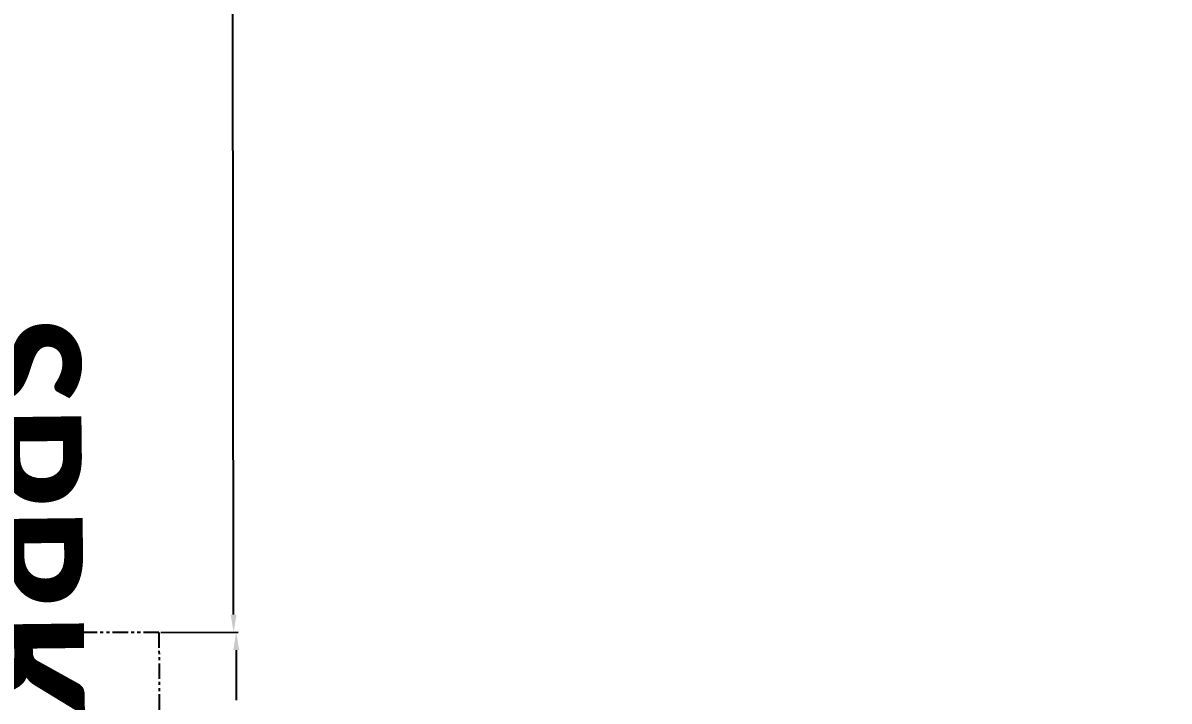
# Model space of a CAD drawing. Header units: feet. Extents: x -99009 to 3252343, y -11094690 to 9035152.
# Drawn here: x 2495146 to 2499779, y -1983789 to -1981048 of the extents above; entities that cross this region are included whole.
import ezdxf

# ---------------------------------------------------------------- set-up
doc = ezdxf.new("R2010")
doc.units = ezdxf.units.FT
doc.linetypes.add('PHANTOM', pattern=[2.5, 1.25, -0.25, 0.25, -0.25, 0.25, -0.25])
doc.layers.add('1', color=1, linetype='Continuous')
doc.styles.add('ARIAL NARROW', font='ARIALN.TTF')

# ---------------------------------------------------------------- blocks, each defined once
blk = doc.blocks.new('conveyor')
at = {"color": 1}
for p, q in [((1721869.1, -1090081.5), (1717733.1, -1090081.5)), ((1721941.1, -1090375.2), (1721941.1, -1090062.9)), ((1721941.1, -1090375.2), (1721941.1, -1090073.5)), ((1722013.1, -1090070.9), (1722215.9, -1090070.9))]:
    blk.add_line(p, q, dxfattribs=at)
at = {"color": 253, "linetype": 'PHANTOM', "ltscale": 50}
for q in [(1721941.1, -1091133.2, 0), (1722651, -1090383.2, 0)]:
    blk.add_line((1721941.1, -1090383.2, 0), q, dxfattribs=at)
at = {"color": 1}
for points in [[(1721869.1, -1090093.5), (1721869.1, -1090069.5), (1721941.1, -1090081.5)], [(1722013.1, -1090058.9), (1722013.1, -1090082.9), (1721941.1, -1090070.9)]]:
    blk.add_solid(points, dxfattribs=at)

msp = doc.modelspace()

# ---------------------------------------------------------------- linework, layer by layer
at = {"layer": '1'}
msp.add_arc((2520410.24778, -1978395.99612), 100000, 84.1346387202, 194.3871675539, dxfattribs=at)

# ---------------------------------------------------------------- block references
at = {"color": 3, "rotation": 270.0650517140735}
msp.add_blockref('conveyor', (3584123.10414, -260333.11416, 0), dxfattribs=at)

# ---------------------------------------------------------------- texts
at = {"transparency": 33554684, "insert": (2495419.6004, -1985809.5676), "char_height": 500, "width": 7998.3219599, "attachment_point": 2, "rotation": 270.67879968, "style": 'ARIAL NARROW'}
msp.add_mtext('{\\fCalibri|b1|i0|c0|p34;SPRKT Scrap Conveyor}', dxfattribs=at)

doc.saveas('drawing.dxf')
